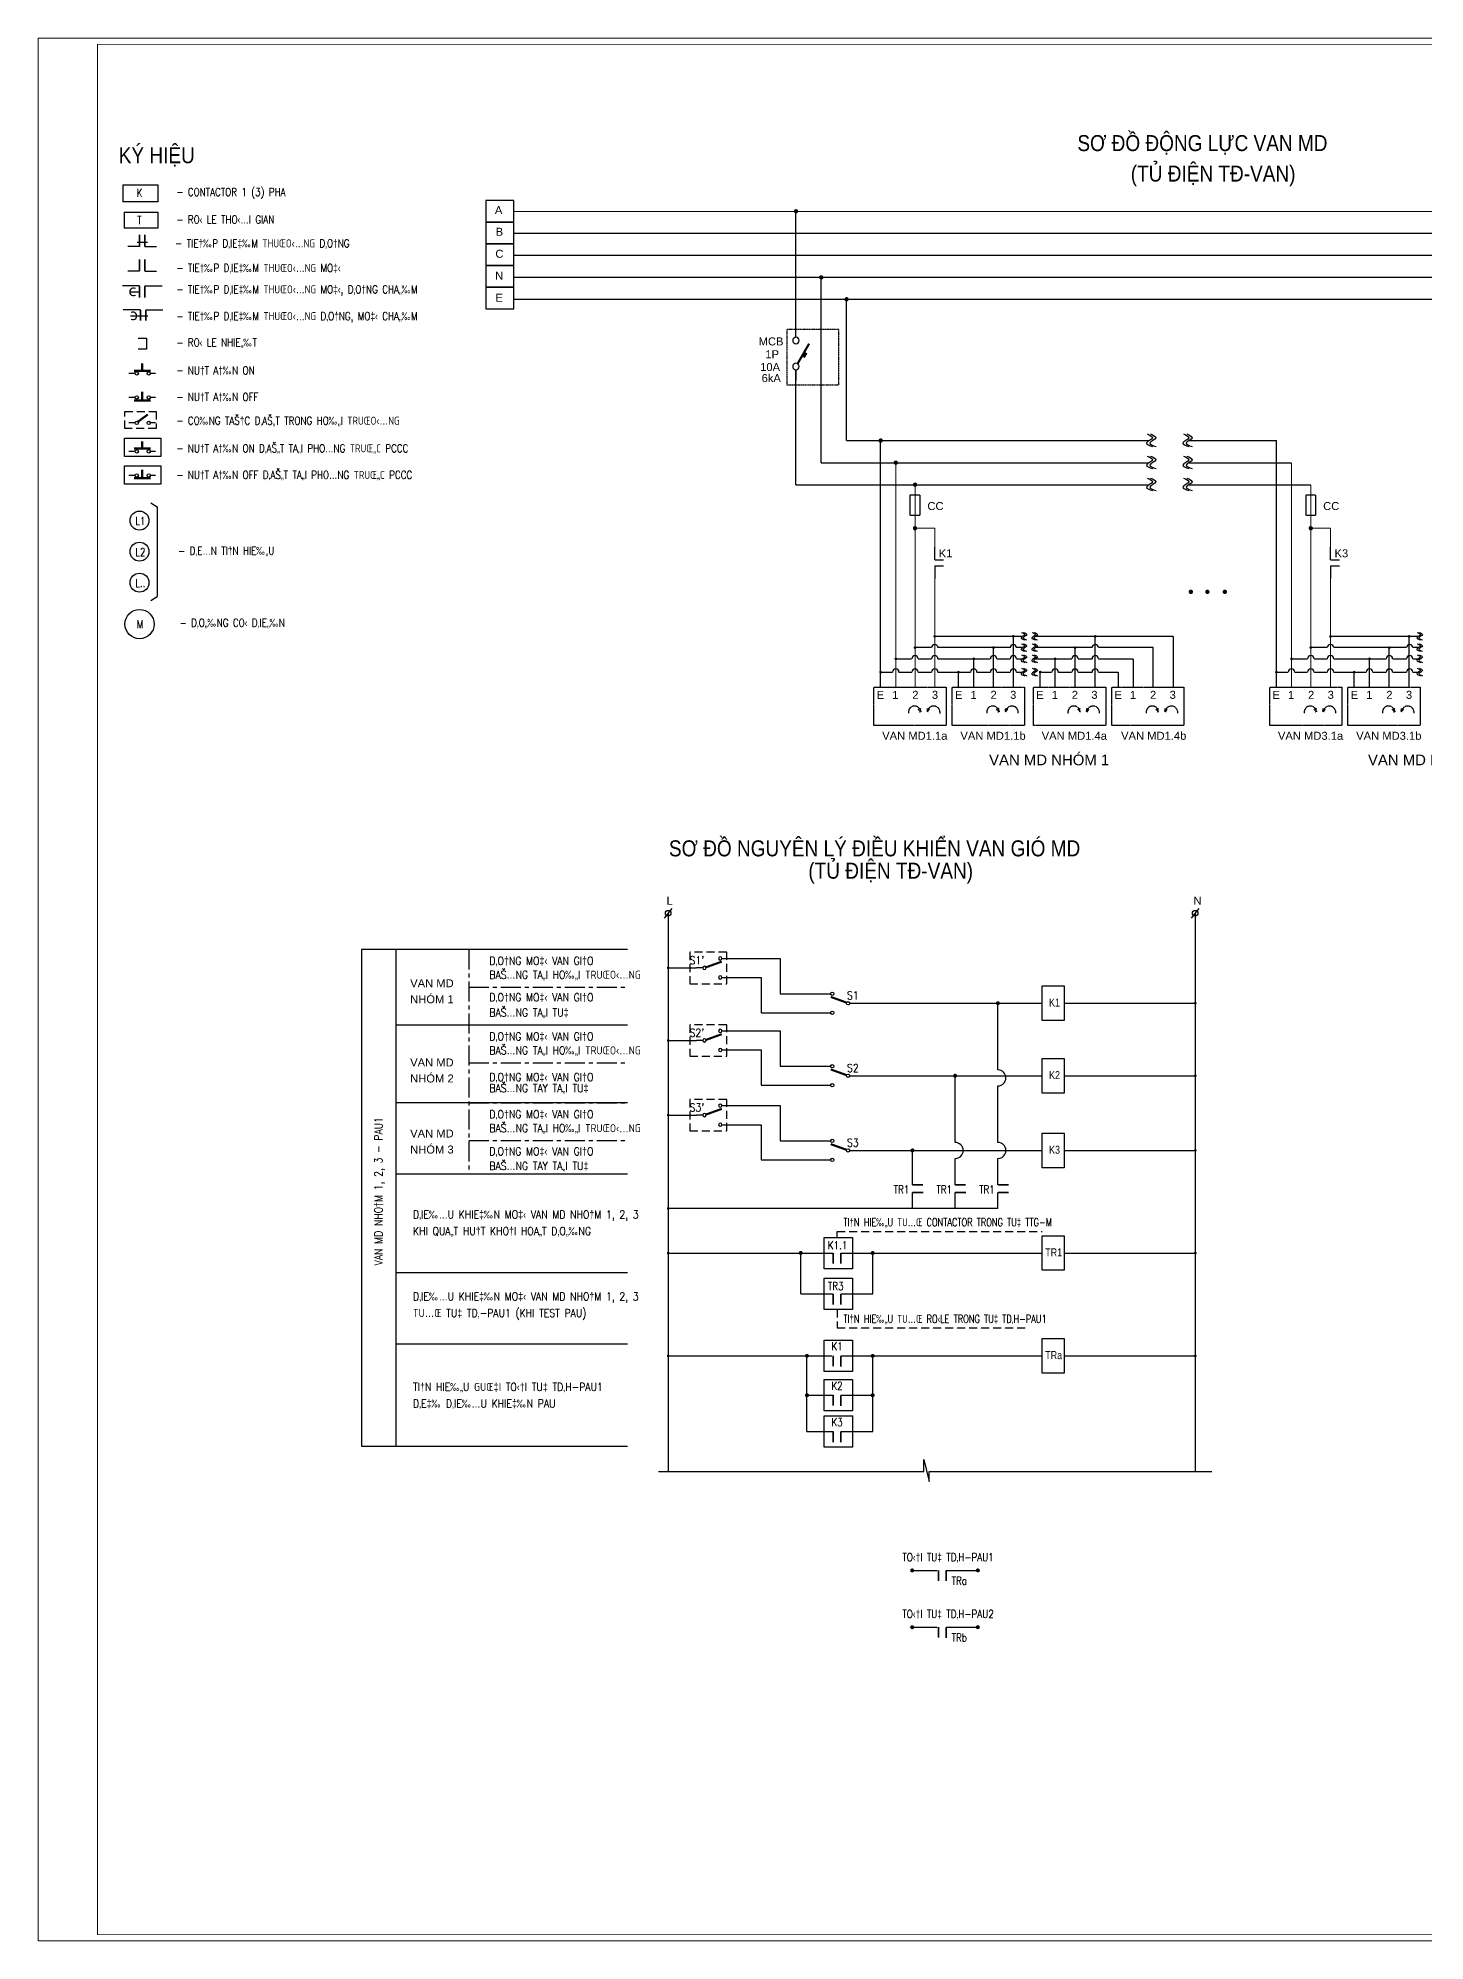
# Model space of a CAD drawing. Extents: x 285954 to 3540606, y -346164 to 156361.
# Drawn here: x 285954 to 329266, y 36469 to 95916 of the extents above; entities that cross this region are included whole.
import ezdxf
from ezdxf.enums import TextEntityAlignment as Align

# ---------------------------------------------------------------- set-up
doc = ezdxf.new("R2010")
doc.units = 0
for name, pattern in [('CENTER', [2, 1.25, -0.25, 0.25, -0.25]), ('DASHED', [19.05, 12.7, -6.35]), ('DASHED2', [0.375, 0.25, -0.125]), ('HIDDEN', [0.375, 0.25, -0.125]), ('HIDDEN2', [4.7625, 3.175, -1.5875])]:
    doc.linetypes.add(name, pattern=pattern)
doc.layers.get('DEFPOINTS').update_dxf_attribs({"lineweight": 5})
for name, color, linetype, lineweight in [('0-----E-Line', 4, 'DASHED', 0), ('0---TBD---SD', 2, 'Continuous', 25), ('KHUNG TEN SD3 - Ariyana 2007$0$0-CON', 253, 'Continuous', 0), ('TBI', 2, 'Continuous', 25)]:
    doc.layers.add(name, color=color, linetype=linetype, lineweight=lineweight)
for name, color, linetype in [('0-----E.Text', 3, 'Continuous'), ('0-----ED-Text', 3, 'Continuous'), ('0---TBD', 2, 'Continuous'), ('0---TEXT', 3, 'Continuous'), ('0-CDC-ME2-Equip', 2, 'Continuous'), ('0-TEXTDIEN', 4, 'Continuous'), ('1-DAY', 4, 'DASHED'), ('2', 3, 'Continuous'), ('4', 2, 'Continuous'), ('CHU', 2, 'Continuous'), ('CHUTO', 3, 'Continuous'), ('DAY', 4, 'Continuous'), ('DAY DAN', 4, 'DASHED2'), ('DAY-CS', 4, 'HIDDEN'), ('HIIDEN', 2, 'HIDDEN2'), ('MANH', 9, 'Continuous'), ('PHU KIEN', 7, 'Continuous'), ('TBD', 2, 'Continuous'), ('TC-07-EQUIP', 1, 'Continuous'), ('TEXT', 6, 'Continuous')]:
    doc.layers.add(name, color=color, linetype=linetype)
doc.styles.add('0-----E.Arial', font='arial.ttf')
doc.styles.add('E-Diagram', font='arial.ttf')
doc.styles.add('ROMANS', font='romans.shx', dxfattribs={"width": 0.7, "bigfont": 'vns.shx'})
doc.styles.add('ROMANS1', font='ROMANS1.shx', dxfattribs={"width": 0.8})

# ---------------------------------------------------------------- blocks, each defined once
blk = doc.blocks.new('DI2')
at = {"layer": '0-CDC-ME2-Equip'}
for p, q in [((0, 1000), (0, 1250)), ((0, 250), (0, 0))]:
    blk.add_line(p, q, dxfattribs=at)
for points, const_width in [([(-37, 390), (-302, 850)], 50), ([(-177, 533), (-239, 641)], 60)]:
    blk.add_lwpolyline(points, dxfattribs=dict(at, const_width=const_width))
for centre in [(0, 925), (0, 325)]:
    blk.add_circle(centre, 75, dxfattribs=at)
blk = doc.blocks.new('MD valve')
at = {"layer": 'DAY-CS', "color": 2, "ltscale": 5}
blk.add_lwpolyline([(0, 1785), (3386, 1785), (3386, 0), (0, 0)], close=True, dxfattribs=at)
at = {"layer": 'DAY-CS', "color": 1, "ltscale": 5, "elevation": 0}
for points in [[(1621, 576, -1.038522), (2183, 650, 0.218444)], [(3095, 576, 0.974287), (2503, 650, -0.218444)]]:
    blk.add_lwpolyline(points, format="xyb", dxfattribs=at)
for points in [[(2183, 650), (2083, 743), (2133, 760)], [(2183, 650), (2180, 786), (2133, 760)], [(2141, 630), (2227, 671)], [(2545, 630), (2459, 671)], [(2503, 650), (2506, 786), (2552, 760)], [(2503, 650), (2602, 743), (2552, 760)]]:
    blk.add_lwpolyline(points, dxfattribs=at)
at = {"layer": '0-----ED-Text', "linetype": 'Continuous', "style": 'E-Diagram'}
for s, p in [('E', (305, 1241, 0)), ('1', (1003, 1241, 0)), ('2', (1942, 1244, 0)), ('3', (2860, 1244, 0))]:
    blk.add_text(s, height=375, dxfattribs=at).set_placement(p, align=Align.CENTER)
blk = doc.blocks.new('TDM')
at = {"layer": '0---TBD---SD'}
for p, q in [((334849, 442398), (334849, 442782)), ((334849, 442398), (335027, 442398)), ((334938, 442398), (335115, 442398)), ((334849, 442221), (334849, 441837)), ((334849, 442221), (335027, 442221)), ((334938, 442221), (335115, 442221))]:
    blk.add_line(p, q, dxfattribs=at)
blk = doc.blocks.new('A$C148707AB')
at = {"color": 0, "linetype": 'Continuous'}
blk.add_line((52, 0), (247, 0), dxfattribs=at)
at = {"color": 0, "linetype": 'Continuous', "const_width": 66.7}
blk.add_lwpolyline([(-48, 18), (-543, 197)], dxfattribs=at)
at = {"color": 0, "linetype": 'Continuous'}
for centre in [(-495, 297), (0, 0), (-495, -297)]:
    blk.add_circle(centre, 51.6, dxfattribs=at)
blk = doc.blocks.new('KHUNG TEN SD3 - Ariyana 2007')
at = {"layer": 'DEFPOINTS', "color": 1}
blk.add_lwpolyline([(527153.77, 1774368.57), (527559.52, 1774368.57), (527559.52, 1774655.49), (527153.77, 1774655.49)], close=True, dxfattribs=at)
at = {"layer": 'KHUNG TEN SD3 - Ariyana 2007$0$0-CON', "const_width": 0.12}
blk.add_lwpolyline([(527162.72, 1774654.54), (527558.56, 1774654.54), (527558.56, 1774369.53), (527162.72, 1774369.53)], close=True, dxfattribs=at)

msp = doc.modelspace()

# ---------------------------------------------------------------- linework, layer by layer
at = {"color": 1, "linetype": 'CENTER', "ltscale": 500}
for p, q in [((304367, 65082), (299789, 65082)), ((304367, 62651), (299789, 62651))]:
    msp.add_line(p, q, dxfattribs=at)
at = {"color": 1}
for p, q in [((305333, 51135), (313616, 51135)), ((313616, 51135), (313616, 51509)), ((313616, 51509), (313780, 50826)), ((313780, 50826), (313780, 51137)), ((313780, 51137), (322609, 51137))]:
    msp.add_line(p, q, dxfattribs=at)
at = {"color": 1, "linetype": 'CENTER', "ltscale": 500, "elevation": 0}
for points in [[(299402, 67445), (299402, 60431)], [(299402, 66265), (304367, 66265)], [(299402, 63902), (304367, 63902)], [(299402, 62651), (304367, 62651)], [(299402, 61471), (304367, 61471)]]:
    msp.add_lwpolyline(points, dxfattribs=at)
at = {"layer": '0-----E-Line'}
for p, q in [((312740, 75634), (312740, 82651)), ((325100, 75634), (325100, 82651)), ((313342, 75634), (313342, 81964)), ((325702, 75634), (325702, 81964)), ((313957, 75634), (313957, 79031)), ((326317, 75634), (326317, 79031))]:
    msp.add_line(p, q, dxfattribs=at)
at = {"layer": '0-----E-Line', "elevation": 0}
for points in [[(313342, 80603), (313957, 80603), (313957, 80013)], [(326317, 80013), (326317, 80603), (325702, 80603)]]:
    msp.add_lwpolyline(points, dxfattribs=at)
at = {"layer": '0---TBD', "color": 1}
for p, q in [((304367, 67445), (296050, 67445)), ((296050, 67445), (296050, 51929)), ((297128, 67445), (297128, 51929)), ((299789, 67445), (297128, 67445)), ((299789, 65082), (297128, 65082)), ((299789, 65082), (297128, 65082)), ((299789, 65082), (297128, 65082)), ((299789, 62651), (297128, 62651)), ((299789, 62651), (297128, 62651)), ((299789, 62651), (297128, 62651))]:
    msp.add_line(p, q, dxfattribs=at)
at = {"layer": '0---TBD', "color": 1, "linetype": 'DASHED', "ltscale": 1000}
for p, q in [((304367, 65082), (299789, 65082)), ((304367, 65082), (299789, 65082)), ((304367, 62651), (299789, 62651)), ((304367, 62651), (299789, 62651))]:
    msp.add_line(p, q, dxfattribs=at)
at = {"layer": '0---TBD', "color": 1, "elevation": 0}
for points in [[(297128, 60431), (304367, 60431)], [(297128, 55124), (304367, 55124)], [(296050, 51929), (304367, 51929)]]:
    msp.add_lwpolyline(points, dxfattribs=at)
at = {"layer": '0---TBD', "color": 1}
msp.add_lwpolyline([(304367, 57338), (297128, 57338)], dxfattribs=at)
at = {"layer": '0---TBD---SD', "linetype": 'Continuous'}
for p, q in [((289122, 89403), (288760, 89403)), ((289367, 89528), (289044, 89528)), ((289289, 89403), (289652, 89403)), ((289122, 88635), (288760, 88635)), ((289289, 88635), (289652, 88635)), ((289122, 88172), (288587, 88172)), ((288817, 87987), (289122, 87987)), ((289289, 88172), (289825, 88172)), ((289149, 87422), (288614, 87422)), ((289317, 87422), (289852, 87422)), ((288844, 87236), (289385, 87236))]:
    msp.add_line(p, q, dxfattribs=at)
for centre, start, end in [((288935, 87987), 59.96922, 300.03078), ((288920, 87236), 239.96922, 120.03078)]:
    msp.add_arc(centre, 118, start, end, dxfattribs=at)
at = {"layer": '2', "color": 2, "linetype": 'Continuous'}
for p, q in [((289076, 86543), (289336, 86543)), ((289336, 86543), (289336, 86196)), ((289336, 86196), (289076, 86196))]:
    msp.add_line(p, q, dxfattribs=at)
at = {"layer": '2', "color": 1, "linetype": 'HIDDEN2'}
msp.add_lwpolyline([(310961, 86808), (309333, 86808), (309333, 85082), (310961, 85082)], close=True, dxfattribs=at)
at = {"layer": '2', "color": 1, "ltscale": 0.3, "elevation": 0}
for points in [[(288656, 83415), (289783, 83415), (289783, 82844), (288656, 82844)], [(288656, 82549), (289783, 82549), (289783, 81977), (288656, 81977)], [(311393, 58450), (311393, 57470), (310506, 57470), (310506, 58450)], [(311393, 57170), (311393, 56191), (310506, 56191), (310506, 57170)], [(311393, 55238), (311393, 54258), (310506, 54258), (310506, 55238)]]:
    msp.add_lwpolyline(points, close=True, dxfattribs=at)
at = {"layer": '2', "color": 1, "ltscale": 0.3}
for points in [[(311393, 54008), (311393, 53028), (310506, 53028), (310506, 54008)], [(311393, 52871), (311393, 51891), (310506, 51891), (310506, 52871)]]:
    msp.add_lwpolyline(points, close=True, dxfattribs=at)
at = {"layer": '4', "elevation": 0}
for points in [[(299934, 90167), (300812, 90167), (300812, 90845), (299934, 90845)], [(299934, 89489), (300812, 89489), (300812, 90167), (299934, 90167)], [(299934, 88811), (300812, 88811), (300812, 89489), (299934, 89489)], [(299934, 88134), (300812, 88134), (300812, 88811), (299934, 88811)], [(299934, 87456), (300812, 87456), (300812, 88134), (299934, 88134)]]:
    msp.add_lwpolyline(points, close=True, dxfattribs=at)
at = {"layer": 'CHU', "color": 2, "linetype": 'Continuous'}
for p, q in [((288645, 90481), (289689, 90481)), ((288645, 90481), (288645, 89979)), ((289689, 90481), (289689, 89979)), ((289689, 89979), (288645, 89979))]:
    msp.add_line(p, q, dxfattribs=at)
for centre in [(289122, 80841), (289122, 79872), (289122, 78902)]:
    msp.add_circle(centre, 296, dxfattribs=at)
at = {"layer": 'CHUTO', "linetype": 'Continuous'}
for p, q in [((288984, 85438), (288789, 85438)), ((289623, 85438), (289462, 85438)), ((288984, 84689), (288789, 84689)), ((289623, 84689), (289462, 84689)), ((288984, 83894), (288789, 83894)), ((289623, 83894), (289462, 83894)), ((288984, 83003), (288789, 83003)), ((289623, 83003), (289462, 83003)), ((288984, 82255), (288789, 82255)), ((289623, 82255), (289462, 82255))]:
    msp.add_line(p, q, dxfattribs=at)
for centre in [(289036, 85438), (289411, 85438), (289036, 84689), (289411, 84689), (289036, 83894), (289411, 83894), (289036, 83003), (289411, 83003), (289036, 82255), (289411, 82255)]:
    msp.add_circle(centre, 51.6, dxfattribs=at)
at = {"layer": 'DAY'}
for p, q in [((309624, 86571), (309624, 90506)), ((310414, 85082), (310414, 88441)), ((311204, 83341), (311204, 87756)), ((309624, 81964), (309624, 85555)), ((310414, 82651), (310414, 85082))]:
    msp.add_line(p, q, dxfattribs=at)
for centre, start, end in [((313957, 76872), 0.76397, 180), ((316412, 76870), 0, 180), ((318970, 76872), 0, 180), ((326317, 76872), 0, 180), ((328789, 76872), 0, 179.23838), ((312740, 76106), 360, 180), ((313342, 76522), 0, 180), ((313342, 76106), 0, 180), ((313957, 76522), 0, 180), ((313959, 76107), 0, 180), ((315175, 76107), 0, 180), ((315795, 76523), 0, 180), ((315795, 76107), 0, 180), ((316412, 76523), 0, 180), ((316412, 76107), 0, 180), ((317716, 76106), 0, 180), ((318338, 76522), 0, 180), ((318338, 76106), 0, 180), ((318970, 76522), 0, 180), ((318970, 76106), 0, 180), ((325100, 76106), 0, 179.22618), ((325702, 76522), 0, 180), ((325702, 76106), 0, 180), ((326317, 76522), 0, 180), ((326317, 76106), 0, 180), ((327535, 76106), 0, 180), ((328157, 76522), 0, 180), ((328157, 76106), 0, 180), ((328789, 76522), 0, 180), ((328789, 76106), 0, 180)]:
    msp.add_arc(centre, 100, start, end, dxfattribs=at)
at = {"layer": 'DAY DAN', "linetype": 'ByBlock'}
for p, q in [((300812, 90503), (342914, 90504)), ((300812, 89826), (342914, 89820)), ((300812, 89136), (342914, 89132)), ((300812, 88445), (342914, 88444)), ((300812, 87758), (342914, 87757)), ((311204, 83341), (320653, 83340)), ((321891, 83340), (324628, 83341)), ((310414, 82651), (320653, 82651)), ((321891, 82651), (325100, 82651)), ((309624, 81964), (320653, 81964)), ((321891, 81964), (325702, 81964))]:
    msp.add_line(p, q, dxfattribs=at)
at = {"layer": 'DAY-CS', "color": 2, "linetype": 'Continuous'}
for p, q in [((305514, 68424), (305756, 68726)), ((321972, 68425), (322214, 68727))]:
    msp.add_line(p, q, dxfattribs=at)
at = {"layer": 'DAY-CS', "color": 3, "linetype": 'Continuous'}
for p, q in [((305633, 68573), (305633, 51135)), ((322094, 68578), (322094, 51137)), ((305633, 66867), (306516, 66867)), ((315930, 63682), (315930, 65765)), ((305633, 64600), (306516, 64600)), ((314595, 61415, 0), (314595, 63499)), ((315930, 61415, 0), (315930, 63182)), ((305633, 62267), (306516, 62267)), ((313259, 60086), (313259, 61165, 0)), ((314595, 60086, 0), (314595, 60915, 0)), ((315930, 60086, 0), (315930, 60915, 0)), ((313259, 59350), (313259, 59848)), ((314595, 59350, 0), (314595, 59848, 0)), ((315930, 59350, 0), (315930, 59848, 0)), ((315930, 59350, 0), (305633, 59350, 0)), ((309772, 56680), (309772, 57960)), ((312019, 56680), (312019, 57960)), ((309967, 52381), (309967, 54748)), ((312019, 52381), (312019, 54748)), ((309967, 53518), (310788, 53518)), ((311026, 53518), (312019, 53518)), ((309967, 52381), (310788, 52381)), ((311026, 52381), (312019, 52381))]:
    msp.add_line(p, q, dxfattribs=at)
at = {"layer": 'DAY-CS', "color": 2, "ltscale": 5}
for p, q in [((305633, 66867), (306516, 66867)), ((305633, 64600), (306516, 64600)), ((305633, 62267), (306516, 62267))]:
    msp.add_line(p, q, dxfattribs=at)
at = {"layer": 'DAY-CS', "color": 2, "linetype": 'Continuous'}
for points, const_width in [([(289122, 89774), (289122, 89403)], 57.9), ([(289289, 89774), (289289, 89403)], 57.9), ([(289122, 89005), (289122, 88635)], 57.9), ([(289289, 89005), (289289, 88635)], 57.9), ([(289122, 88172), (289122, 87802)], 57.9), ([(289289, 88172), (289289, 87802)], 57.9), ([(289149, 87422), (289149, 87088)], 52.1), ([(289317, 87422), (289317, 87088)], 52.1)]:
    msp.add_lwpolyline(points, dxfattribs=dict(at, const_width=const_width))
at = {"layer": 'DAY-CS', "color": 1, "ltscale": 1000, "elevation": 0}
for points in [[(288662, 84251), (289638, 84251), (289638, 83720), (288662, 83720)], [(307459, 67359), (306304, 67359), (306304, 66374), (307459, 66374)], [(307459, 65093), (306304, 65093), (306304, 64107), (307459, 64107)], [(307459, 62759), (306304, 62759), (306304, 61774), (307459, 61774)]]:
    msp.add_lwpolyline(points, close=True, dxfattribs=at)
at = {"layer": 'DAY-CS', "ltscale": 5, "elevation": 0}
for points in [[(312268, 75634), (312268, 83341)], [(324628, 75634), (324628, 83341)], [(313857, 76874), (313342, 76874)], [(316704, 77224), (313957, 77224)], [(316312, 76874), (314057, 76874)], [(315795, 75634), (315795, 76874)], [(316412, 75634), (316412, 77224)], [(316710, 76874), (316512, 76874)], [(321412, 75634), (321412, 77224), (317101, 77224)], [(318870, 76874), (317106, 76874)], [(318338, 75634), (318338, 76874)], [(318970, 75634), (318970, 77224)], [(320782, 75634), (320782, 76874), (319070, 76874)], [(326217, 76874), (325702, 76874)], [(329064, 77224), (326317, 77224)], [(328689, 76874), (326417, 76874)], [(328154, 75634), (328154, 76874)], [(328772, 75634), (328772, 77224)], [(329069, 76874), (328889, 76874)], [(312268, 76107), (312640, 76107)], [(312740, 76523), (313242, 76523)], [(312840, 76107), (313242, 76107)], [(313442, 76523), (313857, 76523)], [(313442, 76107), (313859, 76107)], [(314057, 76523), (315695, 76523)], [(314059, 76107), (315075, 76107)], [(314700, 75634), (314700, 76107)], [(315175, 75634), (315175, 76523)], [(315275, 76107), (315695, 76107)], [(315895, 76523), (316312, 76523)], [(315895, 76107), (316312, 76107)], [(316512, 76523), (316704, 76523)], [(316512, 76107), (316704, 76107)], [(317101, 76523), (318238, 76523)], [(317253, 76107), (317616, 76107)], [(317253, 75634), (317253, 76107)], [(317716, 75634), (317716, 76523)], [(317816, 76107), (318238, 76107)], [(318438, 76523), (318870, 76523)], [(318438, 76107), (318870, 76107)], [(319070, 76523), (320157, 76523), (320157, 75634)], [(319070, 76107), (319682, 76107), (319682, 75634)], [(324628, 76107), (325000, 76107)], [(325100, 76523), (325602, 76523)], [(325200, 76107), (325602, 76107)], [(325802, 76523), (326217, 76523)], [(325802, 76107), (326217, 76107)], [(326417, 76523), (328057, 76523)], [(326417, 76107), (327435, 76107)], [(327059, 75634), (327059, 76107)], [(327535, 75634), (327535, 76523)], [(327635, 76107), (328057, 76107)], [(328257, 76523), (328689, 76523)], [(328257, 76107), (328689, 76107)], [(328889, 76523), (329064, 76523)], [(328889, 76107), (329064, 76107)]]:
    msp.add_lwpolyline(points, dxfattribs=at)
at = {"layer": 'DAY-CS', "color": 2, "ltscale": 5, "elevation": 0}
for points in [[(313193, 81643), (313491, 81643), (313491, 80998), (313193, 80998)], [(325553, 81643), (325851, 81643), (325851, 80998), (325553, 80998)]]:
    msp.add_lwpolyline(points, close=True, dxfattribs=at)
at = {"layer": 'DAY-CS', "color": 2, "linetype": 'Continuous', "elevation": 0}
for points, const_width in [([(313321, 76874, 1), (313363, 76874, 1)], 41.7), ([(313936, 77224, 1), (313978, 77224, 1)], 41.7), ([(315774, 76874, 1), (315816, 76874, 1)], 41.7), ([(316391, 77224, 1), (316433, 77224, 1)], 41.7), ([(318318, 76874, 1), (318359, 76874, 1)], 41.7), ([(318949, 77224, 1), (318991, 77224, 1)], 41.7), ([(325681, 76874, 1), (325723, 76874, 1)], 41.7), ([(326296, 77224, 1), (326338, 77224, 1)], 41.7), ([(328134, 76874, 1), (328175, 76874, 1)], 41.7), ([(328751, 77224, 1), (328793, 77224, 1)], 41.7), ([(312247, 76107, 1), (312289, 76107, 1)], 41.7), ([(312719, 76523, 1), (312761, 76523, 1)], 41.7), ([(314679, 76107, 1), (314721, 76107, 1)], 41.7), ([(315154, 76523, 1), (315196, 76523, 1)], 41.7), ([(317232, 76107, 1), (317274, 76107, 1)], 41.7), ([(317695, 76523, 1), (317737, 76523, 1)], 41.7), ([(324607, 76107, 1), (324649, 76107, 1)], 41.7), ([(325079, 76523, 1), (325121, 76523, 1)], 41.7), ([(327039, 76107, 1), (327080, 76107, 1)], 41.7), ([(327514, 76523, 1), (327556, 76523, 1)], 41.7), ([(305612, 66867, 1), (305654, 66867, 1)], 41.7), ([(315899, 65765, -1), (315961, 65765, -1)], 62.5), ([(322074, 65765, 1), (322115, 65765, 1)], 41.7), ([(305612, 64600, 1), (305654, 64600, 1)], 41.7), ([(314563, 63499, -1), (314626, 63499, -1)], 62.5), ([(322074, 63499, 1), (322115, 63499, 1)], 41.7), ([(305612, 62267, 1), (305654, 62267, 1)], 41.7), ([(313228, 61165, -1), (313291, 61165, -1)], 62.5), ([(322074, 61165, 1), (322115, 61165, 1)], 41.7), ([(305612, 59350, -1), (305654, 59350, -1)], 41.7), ([(305612, 57960, 1), (305654, 57960, 1)], 41.7), ([(309741, 57960, 1), (309804, 57960, 1)], 62.5), ([(311987, 57960, 1), (312050, 57960, 1)], 62.5), ([(322074, 57960, 1), (322115, 57960, 1)], 41.7), ([(305612, 54748, 1), (305654, 54748, 1)], 41.7), ([(309936, 54748, 1), (309999, 54748, 1)], 62.5), ([(311987, 54748, 1), (312050, 54748, 1)], 62.5), ([(322074, 54748, 1), (322115, 54748, 1)], 41.7), ([(309936, 53518, 1), (309999, 53518, 1)], 62.5), ([(311987, 53518, 1), (312050, 53518, 1)], 62.5)]:
    msp.add_lwpolyline(points, format="xyb", close=True, dxfattribs=dict(at, const_width=const_width))
at = {"layer": 'DAY-CS', "color": 3, "linetype": 'Continuous', "elevation": 0}
for points in [[(307309, 67164), (309133, 67164), (309133, 66062), (310706, 66062)], [(307309, 66570), (308538, 66570), (308538, 65468), (310706, 65468)], [(311303, 65765), (317317, 65765)], [(317995, 65764), (322094, 65764)], [(307309, 64897), (309133, 64897), (309133, 63796), (310706, 63796)], [(307309, 64303), (308538, 64303), (308538, 63201), (310706, 63201)], [(311303, 63499), (317317, 63499)], [(317995, 63497), (322094, 63497)], [(307309, 62564), (309133, 62564), (309133, 61462), (310706, 61462)], [(307309, 61970), (308538, 61970), (308538, 60868), (310706, 60868)], [(311303, 61165), (317317, 61165)], [(317995, 61164), (322094, 61164)], [(305633, 57960), (310788, 57960)], [(311026, 57960), (317317, 57960)], [(317995, 57959), (322094, 57959)], [(309772, 56680), (310788, 56680)], [(311026, 56680), (312019, 56680)], [(305633, 54748), (310745, 54748)], [(311026, 54748), (317317, 54748)], [(317995, 54748), (322094, 54748)], [(313253, 48045), (314031, 48045)], [(314312, 48045), (315304, 48045)], [(313253, 46271), (314031, 46271)], [(314312, 46271), (315304, 46271)]]:
    msp.add_lwpolyline(points, dxfattribs=at)
at = {"layer": 'DAY-CS', "color": 2, "linetype": 'Continuous', "elevation": 0}
for points in [[(317995, 66303), (317995, 65225), (317317, 65225), (317317, 66303)], [(317995, 64036), (317995, 62959), (317317, 62959), (317317, 64036)], [(317995, 61703), (317995, 60625), (317317, 60625), (317317, 61703)], [(317995, 58498), (317995, 57420), (317317, 57420), (317317, 58498)], [(317995, 55287), (317995, 54209), (317317, 54209), (317317, 55287)]]:
    msp.add_lwpolyline(points, close=True, dxfattribs=at)
at = {"layer": 'DAY-CS', "color": 2, "linetype": 'Continuous', "const_width": 52.1, "elevation": 0}
for points in [[(313259, 60086), (313593, 60086)], [(314595, 60086), (314928, 60086)], [(315930, 60086), (316263, 60086)], [(313259, 59848), (313597, 59848)], [(314595, 59848), (314932, 59848)], [(315930, 59848), (316267, 59848)], [(310788, 57964), (310788, 57630)], [(311026, 57960), (311026, 57627)], [(310788, 56684), (310788, 56351)], [(311026, 56680), (311026, 56347)], [(310788, 54752), (310788, 54418)], [(311026, 54748), (311026, 54415)], [(310788, 53522), (310788, 53188)], [(311026, 53518), (311026, 53184)], [(310788, 52385), (310788, 52051)], [(311026, 52381), (311026, 52047)], [(314074, 48049), (314074, 47715)], [(314312, 48045), (314312, 47711)], [(314074, 46275), (314074, 45941)], [(314312, 46271), (314312, 45937)]]:
    msp.add_lwpolyline(points, dxfattribs=at)
at = {"layer": 'DAY-CS', "color": 2, "linetype": 'Continuous', "const_width": 62.5}
for points in [[(313221, 48045, 1), (313284, 48045, 1)], [(315273, 48045, 1), (315335, 48045, 1)], [(313221, 46271, 1), (313284, 46271, 1)], [(315273, 46271, 1), (315335, 46271, 1)]]:
    msp.add_lwpolyline(points, format="xyb", close=True, dxfattribs=at)
at = {"layer": 'DAY-CS', "color": 2, "linetype": 'Continuous'}
for centre in [(305632, 68576), (322090, 68577)]:
    msp.add_circle(centre, 86.8, dxfattribs=at)
at = {"layer": 'DAY-CS', "color": 3, "linetype": 'Continuous'}
for centre in [(315930, 63432), (314595, 61165, 0), (315930, 61165, 0)]:
    msp.add_arc(centre, 250, 270, 90, dxfattribs=at)
at = {"layer": 'DAY-CS', "color": 2, "linetype": 'Continuous'}
for points in [[(320592, 83548), (320756, 83431), (320568, 83266), (320763, 83156)], [(320697, 83548), (320860, 83431), (320673, 83266), (320868, 83156)], [(321725, 83548), (321889, 83431), (321701, 83266), (321896, 83156)], [(321830, 83548), (321994, 83431), (321806, 83266), (322001, 83156)], [(320592, 82859), (320756, 82742), (320568, 82577), (320763, 82467)], [(320697, 82859), (320860, 82742), (320673, 82577), (320868, 82467)], [(321725, 82859), (321889, 82742), (321701, 82577), (321896, 82467)], [(321830, 82859), (321994, 82742), (321806, 82577), (322001, 82467)], [(320592, 82172), (320756, 82055), (320568, 81890), (320763, 81780)], [(320697, 82172), (320860, 82055), (320673, 81890), (320868, 81780)], [(321725, 82172), (321889, 82055), (321701, 81890), (321896, 81780)], [(321830, 82172), (321994, 82055), (321806, 81890), (322001, 81780)], [(316668, 77349), (316766, 77279), (316654, 77179), (316771, 77114)], [(316731, 77349), (316829, 77279), (316716, 77179), (316834, 77114)], [(317001, 77349), (317099, 77279), (316987, 77179), (317104, 77114)], [(317064, 77349), (317162, 77279), (317050, 77179), (317167, 77114)], [(329028, 77349), (329126, 77279), (329013, 77179), (329130, 77114)], [(329091, 77349), (329189, 77279), (329076, 77179), (329193, 77114)], [(316667, 76995), (316765, 76924), (316653, 76825), (316770, 76759)], [(316730, 76995), (316828, 76924), (316716, 76825), (316833, 76759)], [(317000, 76994), (317099, 76924), (316986, 76825), (317103, 76759)], [(317063, 76994), (317162, 76924), (317049, 76825), (317166, 76759)], [(329027, 76995), (329125, 76924), (329012, 76825), (329130, 76759)], [(329090, 76995), (329188, 76924), (329075, 76825), (329193, 76759)], [(316668, 76648), (316766, 76578), (316654, 76478), (316771, 76412)], [(316668, 76232), (316766, 76162), (316654, 76063), (316771, 75997)], [(316731, 76648), (316829, 76578), (316716, 76478), (316834, 76412)], [(316731, 76232), (316829, 76162), (316716, 76063), (316834, 75997)], [(317001, 76648), (317099, 76578), (316987, 76478), (317104, 76412)], [(317001, 76232), (317099, 76162), (316987, 76062), (317104, 75997)], [(317064, 76648), (317162, 76578), (317050, 76478), (317167, 76412)], [(317064, 76232), (317162, 76162), (317050, 76062), (317167, 75997)], [(329028, 76648), (329126, 76578), (329013, 76478), (329130, 76412)], [(329028, 76232), (329126, 76162), (329013, 76063), (329130, 75997)], [(329091, 76648), (329189, 76578), (329076, 76478), (329193, 76412)], [(329091, 76232), (329189, 76162), (329076, 76063), (329193, 75997)]]:
    msp.add_spline(points, degree=3, dxfattribs=at)
at = {"layer": 'HIIDEN', "linetype": 'Continuous'}
msp.add_circle((289122, 77609), 457, dxfattribs=at)
at = {"layer": 'MANH', "color": 2, "linetype": 'Continuous', "ltscale": 100}
for p, q in [((288598, 91329), (289689, 91329)), ((288598, 91329), (288598, 90804)), ((289689, 91329), (289689, 90804)), ((289689, 90804), (288598, 90804))]:
    msp.add_line(p, q, dxfattribs=at)
at = {"layer": 'PHU KIEN', "color": 9, "linetype": 'Continuous', "ltscale": 40}
for p, q in [((289476, 81397), (289670, 81271)), ((289670, 81271), (289670, 78473)), ((289476, 78347), (289670, 78473))]:
    msp.add_line(p, q, dxfattribs=at)
at = {"layer": 'TBD', "linetype": 'ByBlock', "const_width": 67.8, "elevation": 0}
for points in [[(309658, 90504, -1), (309591, 90504, -1)], [(310448, 88441, -1), (310380, 88441, -1)], [(311238, 87756, -1), (311170, 87756, -1)], [(312234, 83341, 1), (312302, 83341, 1)], [(312706, 82651, 1), (312774, 82651, 1)], [(313308, 81964, 1), (313376, 81964, 1)], [(313308, 80603, 1), (313376, 80603, 1)], [(325668, 80603, 1), (325736, 80603, 1)], [(321922, 78616, 1), (321989, 78616, 1)], [(322438, 78616, 1), (322506, 78616, 1)], [(322982, 78616, 1), (323050, 78616, 1)]]:
    msp.add_lwpolyline(points, format="xyb", close=True, dxfattribs=at)
at = {"layer": 'TBI', "linetype": 'Continuous'}
for points, const_width in [([(289206, 85525), (289206, 85756)], 72.9), ([(288945, 85525), (289466, 85525)], 72.9), ([(288945, 84596), (289466, 84596)], 72.9), ([(289206, 84596), (289206, 84866)], 72.9), ([(289073, 83930), (289380, 84156)], 66.7), ([(289206, 83091), (289206, 83322)], 72.9), ([(288945, 83091), (289466, 83091)], 72.9), ([(288945, 82162), (289466, 82162)], 72.9), ([(289206, 82162), (289206, 82432)], 72.9)]:
    msp.add_lwpolyline(points, dxfattribs=dict(at, const_width=const_width))
at = {"layer": 'TC-07-EQUIP', "color": 7, "linetype": 'HIDDEN', "ltscale": 1000}
for points in [[(310911, 58450), (310911, 58636), (317309, 58636)], [(310911, 56191), (310911, 55618), (316842, 55618)]]:
    msp.add_lwpolyline(points, dxfattribs=at)

# ---------------------------------------------------------------- block references
at = {"layer": '1-DAY', "xscale": -1.355597146553919, "yscale": 1.355597146532091, "zscale": 1.355597146533224}
msp.add_blockref('DI2', (309624, 85216), dxfattribs=at)
at = {"layer": 'DAY-CS', "ltscale": 5, "xscale": 207.1901027327403, "yscale": 207.1901027327403, "zscale": 207.1901027327403}
msp.add_blockref('KHUNG TEN SD3 - Ariyana 2007', (-108935090, -367595138, 0), dxfattribs=at)
at = {"layer": 'DAY-CS', "xscale": 0.6666666669771075, "yscale": 0.6666666669771075, "zscale": 0.6666666669771075}
for p in [(312058, 74444), (314502, 74444), (317039, 74444), (319483, 74444), (324418, 74444), (326862, 74444)]:
    msp.add_blockref('MD valve', p, dxfattribs=at)
at = {"layer": 'DAY-CS', "color": 2, "ltscale": 5, "xscale": -1}
for p in [(306763, 66867), (306763, 64600), (306763, 62267)]:
    msp.add_blockref('A$C148707AB', p, dxfattribs=at)
at = {"layer": 'DAY-CS', "color": 2, "ltscale": 5}
for p in [(311252, 65765), (311252, 63499), (311252, 61165)]:
    msp.add_blockref('A$C148707AB', p, dxfattribs=at)
at = {"layer": 'PHU KIEN', "color": 9, "xscale": 1.038888889364898, "yscale": 1.038888889364898, "zscale": 1.038888889364898}
for p in [(-33914, -379988), (-21554, -379988)]:
    msp.add_blockref('TDM', p, dxfattribs=at)

# ---------------------------------------------------------------- texts
at = {"layer": '0-----E.Text', "color": 6, "linetype": 'Continuous', "style": '0-----E.Arial', "width": 0.85}
for s, p in [('SƠ ĐỒ ĐỘNG LỰC VAN MD ', (322400, 92385)), ('KÝ HIỆU', (289660, 92006)), ('SƠ ĐỒ NGUYÊN LÝ ĐIỀU KHIỂN VAN GIÓ MD ', (312161, 70352))]:
    msp.add_text(s, height=500, dxfattribs=at).set_placement(p, align=Align.CENTER)
for p in [(320079, 91433), (310009, 69654)]:
    msp.add_text('(TỦ ĐIỆN TĐ-VAN)', height=500, dxfattribs=at).set_placement(p)
at = {"layer": '0-----ED-Text', "linetype": 'Continuous', "style": 'E-Diagram'}
for s, p in [('MCB', (308846, 86314)), ('10A', (308816, 85514)), ('1P', (308881, 85914)), ('6kA', (308851, 85169)), ('CC', (313980, 81171, 0)), ('CC', (326340, 81171, 0)), ('K1', (314297, 79694, 0)), ('K3', (326657, 79694, 0))]:
    msp.add_text(s, height=250, dxfattribs=at).set_placement(p, align=Align.CENTER)
for s, height, p in [('VAN MD1.1a', 250, (312316, 73994)), ('VAN MD1.1b', 250, (314759, 73994)), ('VAN MD1.4a', 250, (317297, 73994)), ('VAN MD1.4b', 250, (319777, 73994)), ('VAN MD3.1a', 250, (324675, 73994)), ('VAN MD3.1b', 250, (327119, 73994)), ('VAN MD NHÓM 1', 333.33, (315654, 73198)), ('VAN MD NHÓM 3', 333.33, (327487, 73198)), ('L', 250, (305582, 68840)), ('N', 250, (322040, 68841)), ('VAN MD', 250, (297575, 66262)), ('NHÓM 1', 250, (297575, 65762)), ('VAN MD', 250, (297575, 63788)), ('NHÓM 2', 250, (297575, 63288)), ('VAN MD', 250, (297575, 61569)), ('NHÓM 3', 250, (297575, 61069))]:
    msp.add_text(s, height=height, dxfattribs=at).set_placement(p)
at = {"layer": '0-----ED-Text', "color": 3, "style": 'E-Diagram', "width": 0.8}
for s, p in [('K1', (317527, 65661)), ('K2', (317527, 63394)), ('K3', (317527, 61061)), ('TR1', (317408, 57856)), ('TRa', (317408, 54645))]:
    msp.add_text(s, height=250, dxfattribs=at).set_placement(p)
at = {"layer": '0-----ED-Text', "linetype": 'Continuous', "style": 'E-Diagram'}
for tag, p in [('A', (300336, 90543)), ('B', (300362, 89865)), ('C', (300362, 89178)), ('N', (300354, 88491)), ('E', (300354, 87804))]:
    msp.add_attdef(tag, text='', height=250, dxfattribs=at).set_placement(p, align=Align.MIDDLE_CENTER)
at = {"layer": '0---TEXT', "linetype": 'Continuous', "style": 'ROMANS1'}
for s, width, p in [('D‚O†NG MO‡‹ VAN GI†O', 0.85, (300049, 66964)), ("S1'", 0.85, (306301, 66983)), ('BAŠ…NG TA„I HO‰„I TRUŒO‹…NG', 0.85, (300049, 66529)), ('D‚O†NG MO‡‹ VAN GI†O', 0.85, (300049, 65824)), ('S1', 0.85, (311218, 65882)), ('BAŠ…NG TA„I TU‡', 0.85, (300049, 65349)), ('D‚O†NG MO‡‹ VAN GI†O', 0.85, (300049, 64601)), ("S2'", 0.85, (306301, 64717)), ('BAŠ…NG TA„I HO‰„I TRUŒO‹…NG', 0.85, (300049, 64166)), ('S2', 0.85, (311218, 63615)), ('D‚O†NG MO‡‹ VAN GI†O', 0.85, (300049, 63330)), ('BAŠ…NG TAY TA„I TU‡', 0.85, (300049, 62986)), ('D‚O†NG MO‡‹ VAN GI†O', 0.85, (300049, 62169)), ("S3'", 0.85, (306301, 62383)), ('BAŠ…NG TA„I HO‰„I TRUŒO‹…NG', 0.85, (300049, 61735)), ('D‚O†NG MO‡‹ VAN GI†O', 0.85, (300049, 61011)), ('S3', 0.85, (311218, 61282)), ('BAŠ…NG TAY TA„I TU‡', 0.85, (300049, 60555, 0)), ('D‚IE‰…U KHIE‡‰N MO‡‹ VAN MD NHO†M 1, 2, 3', 0.85, (297663, 59038)), ('TI†N HIE‰„U TU…Œ CONTACTOR TRONG TU‡ TTG-M', 0.75, (311105, 58796, 0)), ('KHI QUA„T HU†T KHO†I HOA„T D‚O„‰NG', 0.85, (297663, 58519)), ('D‚IE‰…U KHIE‡‰N MO‡‹ VAN MD NHO†M 1, 2, 3', 0.85, (297663, 56478)), ('TU…Œ TU‡ TD‚-PAU1 (KHI TEST PAU)', 0.85, (297663, 55960)), ('TI†N HIE‰„U TU…Œ RO‹LE TRONG TU‡ TD‚H-PAU1', 0.75, (311105, 55778, 0)), ('TI†N HIE‰„U GUŒ‡I TO‹†I TU‡ TD‚H-PAU1', 0.85, (297663, 53651)), ('D‚E‡‰ D‚IE‰…U KHIE‡‰N PAU', 0.85, (297663, 53133))]:
    msp.add_text(s, height=250, dxfattribs=dict(at, width=width)).set_placement(p)
at = {"layer": '0---TEXT', "linetype": 'Continuous', "style": 'ROMANS1', "width": 0.85}
msp.add_text('VAN MD NHO†M 1, 2, 3 - PAU1', height=250, rotation=90, dxfattribs=at).set_placement((296707, 57571))
at = {"layer": '0-TEXTDIEN', "color": 3, "linetype": 'Continuous', "style": 'ROMANS1', "width": 0.8}
for s, p in [('L1', (288989, 80705)), ('L2', (288989, 79735)), ('L..', (288989, 78766))]:
    msp.add_text(s, height=250, dxfattribs=at).set_placement(p)
at = {"layer": 'TEXT', "color": 3, "linetype": 'Continuous', "width": 0.8}
for s, height, style, p in [('K', 250, 'ROMANS', (289033, 90954)), ('- CONTACTOR 1 (3) PHA', 250.01, 'ROMANS1', (290272, 90981)), ('- RO‹ LE THO‹…I GIAN', 250.01, 'ROMANS1', (290272, 90122)), ('T', 250, 'ROMANS', (289048, 90107)), ('- TIE†‰P D‚IE‡‰M THUŒO‹…NG D‚O†NG', 250.01, 'ROMANS1', (290237, 89377)), ('- TIE†‰P D‚IE‡‰M THUŒO‹…NG MO‡‹', 250.01, 'ROMANS1', (290272, 88608)), ('- TIE†‰P D‚IE‡‰M THUŒO‹…NG MO‡‹, D‚O†NG CHA„‰M', 250.01, 'ROMANS1', (290272, 87940)), ('- TIE†‰P D‚IE‡‰M THUŒO‹…NG D‚O†NG, MO‡‹ CHA„‰M', 250.01, 'ROMANS1', (290272, 87103)), ('- RO‹ LE NHIE„‰T', 250.01, 'ROMANS1', (290272, 86280)), ('- NU†T A†‰N ON', 250.01, 'ROMANS1', (290272, 85408)), ('- NU†T A†‰N OFF', 250.01, 'ROMANS1', (290272, 84578)), ('- CO‰NG TAŠ†C D‚AŠ„T TRONG HO‰„I TRUŒO‹…NG', 250.01, 'ROMANS1', (290272, 83837)), ('- NU†T A†‰N ON D‚AŠ„T TA„I PHO…NG TRUŒ„C PCCC', 250.01, 'ROMANS1', (290272, 82974)), ('- NU†T A†‰N OFF D‚AŠ„T TA„I PHO…NG TRUŒ„C PCCC', 250.01, 'ROMANS1', (290272, 82144)), ('- D‚E…N TI†N HIE‰„U', 250.01, 'ROMANS1', (290327, 79774)), ('- D‚O„‰NG CO‹ D‚IE„‰N', 250.01, 'ROMANS1', (290374, 77524))]:
    msp.add_text(s, height=height, dxfattribs=dict(at, style=style)).set_placement(p)
at = {"layer": 'TEXT', "color": 3, "linetype": 'Continuous', "style": 'ROMANS1', "width": 0.8}
msp.add_text('M', height=250, dxfattribs=at).set_placement((289140, 77478), align=Align.CENTER)
at = {"layer": 'TEXT', "color": 3, "style": 'ROMANS1', "width": 0.8}
for s, p in [('TR1', (312674, 59819, 0)), ('TR1', (314009, 59819, 0)), ('TR1', (315344, 59819, 0)), ('K1.1', (310619, 58078)), ('TR3', (310619, 56799)), ('K1', (310730, 54922)), ('K2', (310730, 53691)), ('K3', (310730, 52554)), ('TO‹†I TU‡ TD‚H-PAU1', (312948, 48333)), ('TRa', (314485, 47595)), ('TO‹†I TU‡ TD‚H-PAU2', (312948, 46559)), ('TRb', (314485, 45821))]:
    msp.add_text(s, height=250, dxfattribs=at).set_placement(p)

doc.saveas('drawing.dxf')
